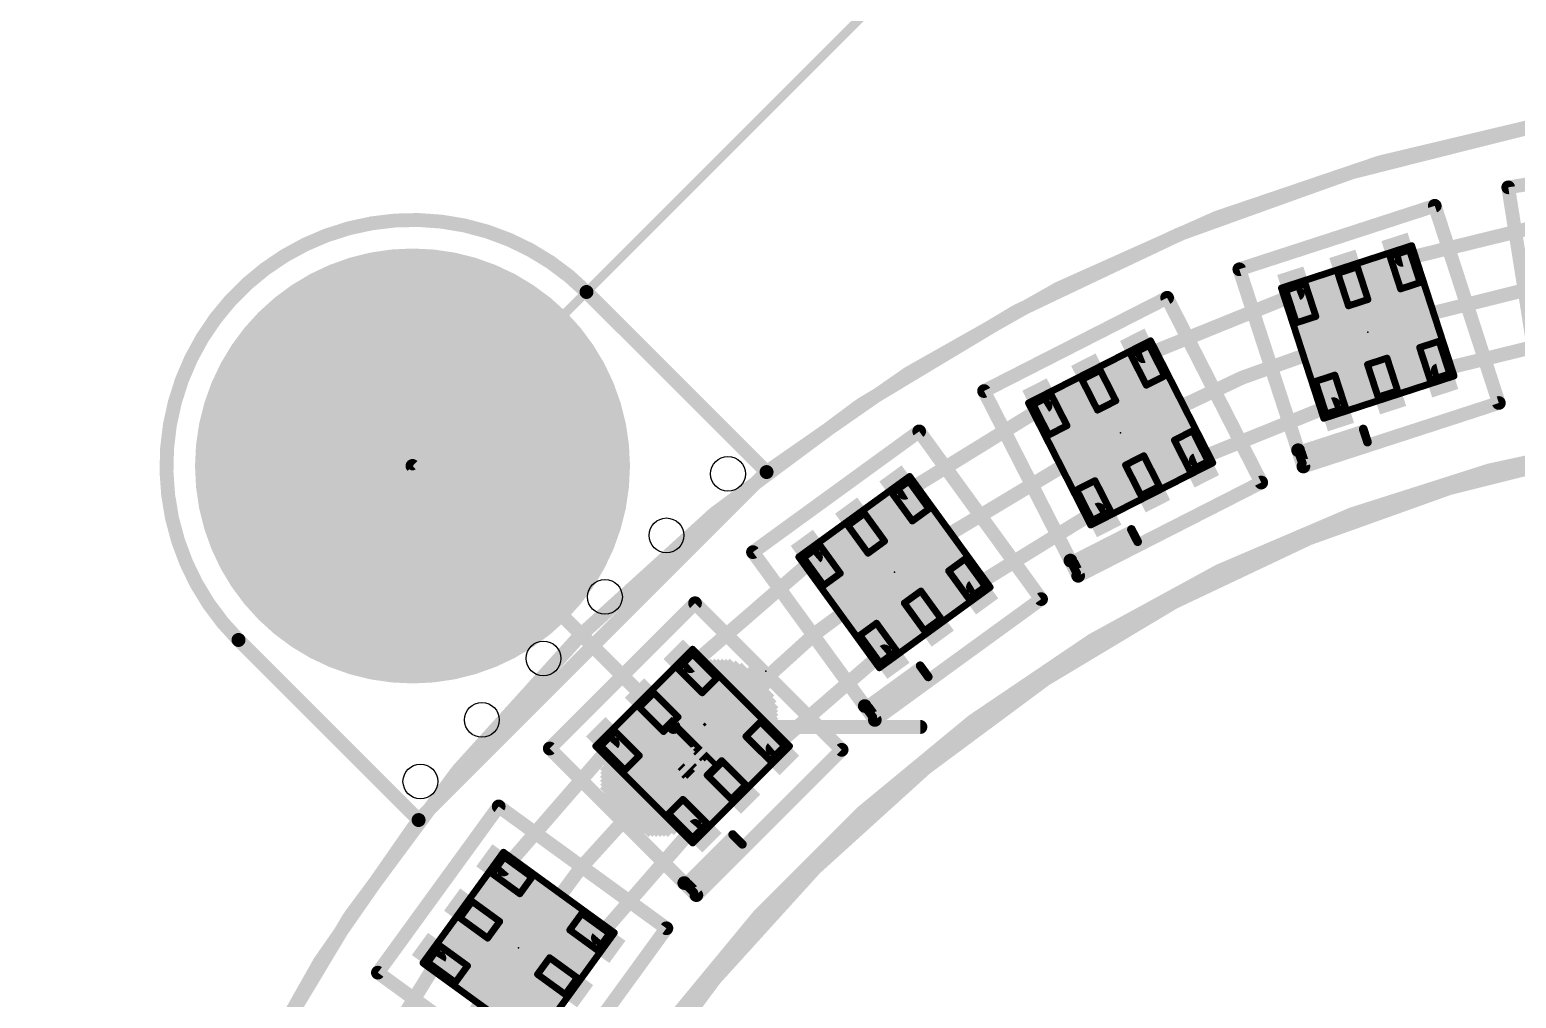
# Model space of a CAD drawing. Extents: x -17 to 92, y -61 to 85.
# Drawn here: x 0.76 to 22.46, y 41.76 to 55.9 of the extents above; entities that cross this region are included whole.
import ezdxf

# ---------------------------------------------------------------- set-up
doc = ezdxf.new("R2010")
doc.units = 0
for name, color, linetype in [('1', 12, 'CONTINUOUS'), ('16', 132, 'CONTINUOUS'), ('17', 110, 'CONTINUOUS'), ('20', 31, 'CONTINUOUS'), ('21', 41, 'CONTINUOUS'), ('22', 253, 'CONTINUOUS'), ('23', 53, 'CONTINUOUS'), ('24', 53, 'CONTINUOUS'), ('39', 12, 'CONTINUOUS'), ('47', 253, 'CONTINUOUS'), ('51', 253, 'CONTINUOUS')]:
    doc.layers.add(name, color=color, linetype=linetype)

# ---------------------------------------------------------------- blocks, each defined once
blk = doc.blocks.new('RECT')
blk.add_solid([(-0.5, -0.5), (0.5, -0.5), (-0.5, 0.5), (0.5, 0.5)])
blk = doc.blocks.new('ROUNDP')
at = {"const_width": 0.5}
blk.add_lwpolyline([(0, -0.25, 1), (0, 0.25, 1), (0, -0.25)], format="xyb", dxfattribs=at)

msp = doc.modelspace()

# ---------------------------------------------------------------- linework, layer by layer
at = {"layer": '1'}
for points, const_width in [([(27.94, 54.991, 0.4142), (0.889, 27.94)], 0.2032), ([(0.889, 27.94, 2.4102), (28.0035, 54.991)], 0.2032), ([(27.94, 52.705, 2.4142), (52.705, 27.94)], 0.2032), ([(20.7807, 52.5907, 1), (20.8049, 52.4921)], 0.1016), ([(19.2902, 51.9999, 1), (19.252, 52.0941)], 0.1016), ([(16.9956, 51.1802, 1), (17.0338, 51.0861)], 0.1016), ([(21.306, 50.9739, 1), (21.3302, 50.8753)], 0.1016), ([(15.6158, 50.3635, 1), (15.5624, 50.45)], 0.1016), ([(19.8154, 50.3831, 1), (19.7774, 50.4773)], 0.1016), ([(17.7675, 49.6655, 1), (17.8055, 49.5713)], 0.1016), ([(13.5067, 49.1817, 1), (13.5601, 49.0953)], 0.1016), ([(16.3876, 48.8488, 1), (16.3342, 48.9353)], 0.1016), ([(12.2722, 48.1596, 1), (12.2057, 48.2364)], 0.1016), ([(14.5059, 47.8064, 1), (14.5593, 47.7199)], 0.1016), ([(13.2715, 46.7844, 1), (13.2049, 46.8611)], 0.1016), ([(10.3708, 46.6457, 1), (10.4373, 46.5689)], 0.1016), ([(9.3111, 45.4427, 1), (9.2343, 45.5092)], 0.1016), ([(11.5728, 45.4436, 1), (11.6394, 45.3669)], 0.1016), ([(10.5131, 44.2406, 1), (10.4364, 44.3072)], 0.1016), ([(7.6436, 43.6743, 1), (7.7203, 43.6078)], 0.1016), ([(9.0189, 42.6751, 1), (9.0956, 42.6085)], 0.1016), ([(6.7847, 42.3199, 1), (6.6983, 42.3733)], 0.1016)]:
    msp.add_lwpolyline(points, format="xyb", dxfattribs=dict(at, const_width=const_width))
at = {"layer": '1', "const_width": 0.2032}
for points in [[(20.7928, 52.5414), (23.1307, 53.1146)], [(17.0147, 51.1331), (19.2711, 52.047)], [(23.3966, 51.4355), (21.3181, 50.9246)], [(13.5334, 49.1385), (15.5891, 50.4068)], [(19.7964, 50.4302), (17.7865, 49.6184)], [(16.3609, 48.8921), (14.5326, 47.7632)], [(10.404, 46.6073), (12.239, 48.198)], [(13.2382, 46.8227), (11.6061, 45.4052)], [(7.682, 43.641), (9.2727, 45.476)], [(10.4748, 44.2739), (9.0573, 42.6418)], [(5.4732, 40.2909), (6.7415, 42.3466)]]:
    msp.add_lwpolyline(points, dxfattribs=at)
at = {"layer": '16'}
for points, const_width in [([(27.8765, 54.991, 2.4102), (54.991, 27.94)], 0.2032), ([(8.89, 52.07, 1), (3.81, 46.99)], 0.2032), ([(8.9259, 52.1059, 1), (8.8541, 52.0341)], 0.1016), ([(8.8541, 52.0341, 1), (8.9259, 52.1059)], 0.1016), ([(6.3859, 49.5659, 1), (6.3141, 49.4941)], 0.1016), ([(11.5548, 49.4052, 1), (11.483, 49.477)], 0.1016), ([(11.483, 49.4052, 1), (11.5548, 49.477)], 0.1016), ([(3.8459, 47.0259, 1), (3.7741, 46.9541)], 0.1016), ([(3.7741, 46.9541, 1), (3.8459, 47.0259)], 0.1016), ([(10.16, 45.7708, 1), (10.16, 45.6692)], 0.1016), ([(10.1241, 45.6841, 1), (10.1959, 45.7559)], 0.1016), ([(13.7641, 45.6692, 1), (13.7641, 45.7708)], 0.1016), ([(6.403, 44.397, 1), (6.4748, 44.3252)], 0.1016), ([(6.403, 44.3252, 1), (6.4748, 44.397)], 0.1016)]:
    msp.add_lwpolyline(points, format="xyb", dxfattribs=dict(at, const_width=const_width))
at = {"layer": '16', "const_width": 0.2032}
for points in [[(8.89, 52.07), (11.5189, 49.4411)], [(6.35, 49.53), (10.16, 45.72)], [(11.5189, 49.4411), (6.4389, 44.3611)], [(6.4389, 44.3611), (3.81, 46.99)], [(10.16, 45.72), (13.7641, 45.72)]]:
    msp.add_lwpolyline(points, dxfattribs=at)
at = {"layer": '20'}
for points, const_width in [([(44.3611, 49.4411, 0.3395), (11.5189, 49.4411)], 0.2032), ([(8.89, 52.07, 1), (3.81, 46.99)], 0.2032), ([(8.9259, 52.1059, 1), (8.8541, 52.0341)], 0.1016), ([(8.8541, 52.0341, 1), (8.9259, 52.1059)], 0.1016), ([(24.13, 49.911, 0.3201), (5.969, 31.75)], 0.2032), ([(11.488, 49.4814, 1), (11.5498, 49.4008)], 0.1016), ([(11.483, 49.4052, 1), (11.5548, 49.477)], 0.1016), ([(3.8459, 47.0259, 1), (3.7741, 46.9541)], 0.1016), ([(3.7741, 46.9541, 1), (3.8459, 47.0259)], 0.1016), ([(6.4389, 44.3611, 0.3395), (6.4389, 11.5189)], 0.2032), ([(6.4792, 44.3302, 1), (6.3986, 44.392)], 0.1016), ([(6.403, 44.3252, 1), (6.4748, 44.397)], 0.1016)]:
    msp.add_lwpolyline(points, format="xyb", dxfattribs=dict(at, const_width=const_width))
at = {"layer": '20', "const_width": 0.2032}
for points in [[(11.5189, 49.4411), (8.89, 52.07)], [(3.81, 46.99), (6.4389, 44.3611)]]:
    msp.add_lwpolyline(points, dxfattribs=at)
at = {"layer": '20'}
for centre in [(10.9555, 49.4147), (10.0574, 48.5166), (9.1594, 47.6186), (8.2614, 46.7206), (7.3634, 45.8226), (6.4653, 44.9245)]:
    msp.add_circle(centre, 0.254, dxfattribs=at)
at = {"layer": '21'}
for points, const_width in [([(27.94, 0.889, 1), (27.94, 54.991, 1), (27.94, 0.889)], 0.2032), ([(22.3376, 53.6471, 1), (22.3533, 53.5483)], 0.1), ([(22.3948, 53.6055, 1), (22.2961, 53.5899)], 0.1), ([(21.3207, 53.3438, 1), (21.2256, 53.3129)], 0.1), ([(21.2886, 53.2808, 1), (21.2577, 53.3759)], 0.1), ([(18.4675, 52.4168, 1), (18.3724, 52.3859)], 0.1), ([(18.4045, 52.4489, 1), (18.4354, 52.3538)], 0.1), ([(17.4106, 52.0082, 1), (17.3215, 51.9628)], 0.1), ([(17.3887, 51.941, 1), (17.3433, 52.0301)], 0.1), ([(14.6703, 50.6681, 1), (14.7157, 50.579)], 0.1), ([(14.7376, 50.6463, 1), (14.6485, 50.6009)], 0.1), ([(22.161, 50.4341, 1), (22.2561, 50.465)], 0.1), ([(22.224, 50.402, 1), (22.1931, 50.4971)], 0.1), ([(27.94, 5.715, 1), (27.94, 50.165, 1), (27.94, 5.715)], 0.2032), ([(13.7875, 50.0647, 1), (13.7066, 50.006)], 0.1), ([(13.7764, 49.9949, 1), (13.7176, 50.0758)], 0.1), ([(20.2593, 50.079, 1), (20.1989, 50.0594)], 0.0635), ([(20.2389, 50.039, 1), (20.2193, 50.0994)], 0.0635), ([(20.2902, 49.9839, 1), (20.2298, 49.9643)], 0.0635), ([(20.2298, 49.9643, 1), (20.2902, 49.9839)], 0.0635), ([(20.2698, 49.9439, 1), (20.2502, 50.0043)], 0.0635), ([(20.2607, 49.8692, 1), (20.3211, 49.8888)], 0.0635), ([(20.3008, 49.8488, 1), (20.2811, 49.9092)], 0.0635), ([(19.3256, 49.7757, 1), (19.2305, 49.7448)], 0.1), ([(19.2305, 49.7448, 1), (19.3256, 49.7757)], 0.1), ([(19.3083, 49.77, 1), (19.2479, 49.7504)], 0.0635), ([(19.2683, 49.7904, 1), (19.2879, 49.73)], 0.0635), ([(19.3943, 49.7262, 1), (19.4139, 49.6658)], 0.0635), ([(19.3399, 49.57, 1), (19.3708, 49.4749)], 0.1), ([(19.3078, 49.507, 1), (19.4029, 49.5379)], 0.1), ([(19.3301, 49.6002, 1), (19.3497, 49.5398)], 0.0635), ([(19.3097, 49.5602, 1), (19.3701, 49.5798)], 0.0635), ([(18.6957, 49.2658, 1), (18.7848, 49.3112)], 0.1), ([(18.7629, 49.2439, 1), (18.7176, 49.333)], 0.1), ([(16.873, 48.6177, 1), (16.8165, 48.5888)], 0.0635), ([(16.8592, 48.5749, 1), (16.8303, 48.6315)], 0.0635), ([(16.9184, 48.5286, 1), (16.8619, 48.4997)], 0.0635), ([(16.8619, 48.4997, 1), (16.9184, 48.5286)], 0.0635), ([(16.9046, 48.4858, 1), (16.8757, 48.5424)], 0.0635), ([(16.9072, 48.4106, 1), (16.9638, 48.4395)], 0.0635), ([(16.95, 48.3967, 1), (16.9211, 48.4533)], 0.0635), ([(11.3604, 48.3014, 1), (11.2795, 48.2426)], 0.1), ([(11.2906, 48.3124, 1), (11.3494, 48.2315)], 0.1), ([(15.9983, 48.1719, 1), (15.9092, 48.1265)], 0.1), ([(15.9092, 48.1265, 1), (15.9983, 48.1719)], 0.1), ([(15.982, 48.1637, 1), (15.9254, 48.1348)], 0.0635), ([(15.9393, 48.1775, 1), (15.9681, 48.121)], 0.0635), ([(16.0445, 47.971, 1), (16.0899, 47.8819)], 0.1), ([(16.0227, 47.9038, 1), (16.1118, 47.9492)], 0.1), ([(16.0301, 47.9993, 1), (16.0589, 47.9428)], 0.0635), ([(16.0162, 47.9566, 1), (16.0728, 47.9855)], 0.0635), ([(16.0738, 48.1338, 1), (16.1026, 48.0773)], 0.0635), ([(10.5101, 47.5619, 1), (10.4394, 47.4912)], 0.1), ([(10.5101, 47.4912, 1), (10.4394, 47.5619)], 0.1), ([(15.4858, 47.5571, 1), (15.5667, 47.6158)], 0.1), ([(15.5557, 47.546, 1), (15.4969, 47.6269)], 0.1), ([(13.787, 46.6318, 1), (13.7356, 46.5945)], 0.0635), ([(13.7799, 46.5875, 1), (13.7426, 46.6388)], 0.0635), ([(13.8457, 46.5509, 1), (13.7944, 46.5136)], 0.0635), ([(13.7944, 46.5136, 1), (13.8457, 46.5509)], 0.0635), ([(13.8387, 46.5066, 1), (13.8014, 46.5579)], 0.0635), ([(13.8532, 46.4327, 1), (13.9045, 46.47)], 0.0635), ([(13.8975, 46.4257, 1), (13.8602, 46.477)], 0.0635), ([(12.9927, 46.0547, 1), (12.9118, 45.996)], 0.1), ([(12.9118, 45.996, 1), (12.9927, 46.0547)], 0.1), ([(12.9779, 46.044, 1), (12.9266, 46.0067)], 0.0635), ([(12.9336, 46.051, 1), (12.9709, 45.9997)], 0.0635), ([(13.0733, 46.0289, 1), (13.1106, 45.9775)], 0.0635), ([(13.0698, 45.8636, 1), (13.1286, 45.7826)], 0.1), ([(13.0512, 45.8892, 1), (13.0885, 45.8379)], 0.0635), ([(13.0588, 45.7937, 1), (13.1397, 45.8525)], 0.1), ([(13.0441, 45.8449, 1), (13.0955, 45.8822)], 0.0635), ([(8.3888, 45.4406, 1), (8.3181, 45.3699)], 0.1), ([(8.3181, 45.4406, 1), (8.3888, 45.3699)], 0.1), ([(12.6505, 45.3508, 1), (12.5798, 45.4215)], 0.1), ([(12.5798, 45.3508, 1), (12.6505, 45.4215)], 0.1), ([(7.6374, 44.6005, 1), (7.5786, 44.5196)], 0.1), ([(7.6485, 44.5306, 1), (7.5676, 44.5894)], 0.1), ([(11.0466, 44.1712, 1), (11.0017, 44.1263)], 0.0635), ([(11.0466, 44.1263, 1), (11.0017, 44.1712)], 0.0635), ([(11.1173, 44.1005, 1), (11.0724, 44.0556)], 0.0635), ([(11.1173, 44.0556, 1), (11.0724, 44.1005)], 0.0635), ([(11.0724, 44.0556, 1), (11.1173, 44.1005)], 0.0635), ([(11.188, 43.9848, 1), (11.1431, 44.0297)], 0.0635), ([(11.1431, 43.9848, 1), (11.188, 44.0297)], 0.0635), ([(10.3524, 43.477, 1), (10.2817, 43.4063)], 0.1), ([(10.2817, 43.4063, 1), (10.3524, 43.477)], 0.1), ([(10.3395, 43.4641, 1), (10.2946, 43.4192)], 0.0635), ([(10.2946, 43.4641, 1), (10.3395, 43.4192)], 0.0635), ([(10.436, 43.4641, 1), (10.4809, 43.4192)], 0.0635), ([(10.4585, 43.3002, 1), (10.5292, 43.2295)], 0.1), ([(10.436, 43.3226, 1), (10.4809, 43.2777)], 0.0635), ([(10.436, 43.2777, 1), (10.4809, 43.3226)], 0.0635), ([(10.4585, 43.2295, 1), (10.5292, 43.3002)], 0.1), ([(10.0973, 42.7514, 1), (10.0164, 42.8102)], 0.1), ([(10.0275, 42.7403, 1), (10.0863, 42.8212)], 0.1), ([(5.8042, 42.1624, 1), (5.8851, 42.1036)], 0.1), ([(5.874, 42.1734, 1), (5.8153, 42.0925)], 0.1)]:
    msp.add_lwpolyline(points, format="xyb", dxfattribs=dict(at, const_width=const_width))
for points, const_width in [([(25.3085, 54.067), (22.3454, 53.5977)], 0.2), ([(22.3454, 53.5977), (22.7799, 50.8549)], 0.2), ([(21.2731, 53.3284), (18.4199, 52.4013)], 0.2), ([(22.2085, 50.4495), (21.2731, 53.3284)], 0.2), ([(18.4199, 52.4013), (19.2781, 49.7602)], 0.2), ([(17.366, 51.9855), (14.693, 50.6236)], 0.2), ([(18.7402, 49.2885), (17.366, 51.9855)], 0.2), ([(14.693, 50.6236), (15.9537, 48.1492)], 0.2), ([(19.3553, 49.5225), (22.2085, 50.4495)], 0.2), ([(13.747, 50.0354), (11.32, 48.272)], 0.2), ([(15.5263, 47.5865), (13.747, 50.0354)], 0.2), ([(19.2781, 49.7602), (20.2291, 50.0692)], 0.127), ([(20.2291, 50.0692), (20.26, 49.9741)], 0.127), ([(20.2909, 49.879), (19.3399, 49.57)], 0.127), ([(19.4041, 49.696), (20.26, 49.9741)], 0.127), ([(20.26, 49.9741), (20.2909, 49.879)], 0.127), ([(19.2781, 49.7602), (19.3553, 49.5225)], 0.2), ([(19.3399, 49.57), (19.2781, 49.7602)], 0.127), ([(16.0672, 47.9265), (18.7402, 49.2885)], 0.2), ([(15.9537, 48.1492), (16.8447, 48.6032)], 0.127), ([(16.8447, 48.6032), (16.8901, 48.5141)], 0.127), ([(16.9355, 48.425), (16.0445, 47.971)], 0.127), ([(16.0882, 48.1055), (16.8901, 48.5141)], 0.127), ([(16.8901, 48.5141), (16.9355, 48.425)], 0.127), ([(11.32, 48.272), (12.9523, 46.0254)], 0.2), ([(15.9537, 48.1492), (16.0672, 47.9265)], 0.2), ([(16.0445, 47.971), (15.9537, 48.1492)], 0.127), ([(10.4748, 47.5266), (8.3534, 45.4052)], 0.2), ([(12.6152, 45.3862), (10.4748, 47.5266)], 0.2), ([(13.0992, 45.8231), (15.5263, 47.5865)], 0.2), ([(12.9523, 46.0254), (13.7613, 46.6131)], 0.127), ([(13.7613, 46.6131), (13.8201, 46.5322)], 0.127), ([(13.8788, 46.4513), (13.0698, 45.8636)], 0.127), ([(13.0919, 46.0032), (13.8201, 46.5322)], 0.127), ([(13.8201, 46.5322), (13.8788, 46.4513)], 0.127), ([(12.9523, 46.0254), (13.0992, 45.8231)], 0.2), ([(13.0698, 45.8636), (12.9523, 46.0254)], 0.127), ([(8.3534, 45.4052), (10.3171, 43.4416)], 0.2), ([(10.4938, 43.2648), (12.6152, 45.3862)], 0.2), ([(7.608, 44.56), (5.8446, 42.133)], 0.2), ([(10.0569, 42.7808), (7.608, 44.56)], 0.2), ([(10.3171, 43.4416), (11.0242, 44.1487)], 0.127), ([(10.4585, 43.4416), (11.0949, 44.078)], 0.127), ([(11.1656, 44.0073), (10.4585, 43.3002)], 0.127), ([(11.0242, 44.1487), (11.0949, 44.078)], 0.127), ([(11.0949, 44.078), (11.1656, 44.0073)], 0.127), ([(10.3171, 43.4416), (10.4938, 43.2648)], 0.2), ([(10.4585, 43.3002), (10.3171, 43.4416)], 0.127), ([(8.2935, 40.3537), (10.0569, 42.7808)], 0.2), ([(5.8446, 42.133), (8.0913, 40.5007)], 0.2)]:
    msp.add_lwpolyline(points, dxfattribs=dict(at, const_width=const_width))
at = {"layer": '23'}
for p in [(20.2946, 51.4858), (16.6878, 50.0126), (6.35, 49.53), (13.3858, 47.9806), (10.4394, 45.4406), (7.8994, 42.4942)]:
    msp.add_point(p, dxfattribs=at)
at = {"layer": '24'}
msp.add_point((11.5062, 46.5328), dxfattribs=at)
at = {"layer": '47', "const_width": 0.13}
msp.add_lwpolyline([(6.35, 49.53), (41.3839, 84.5639)], dxfattribs=at)
at = {"layer": '47', "const_width": 0.065}
msp.add_lwpolyline([(6.327, 49.553, 1), (6.373, 49.507)], format="xyb", dxfattribs=at)
at = {"layer": '51', "const_width": 0.1}
for points in [[(19.0345, 52.1278), (20.9366, 52.7459)], [(20.6192, 52.5902), (20.9045, 52.6829)], [(20.9045, 52.6829), (21.059, 52.2073)], [(20.9366, 52.7459), (21.5547, 50.8438)], [(20.7737, 52.1146), (20.6192, 52.5902)], [(19.8584, 52.343), (20.1437, 52.4357)], [(20.0129, 51.8674), (19.8584, 52.343)], [(20.1437, 52.4357), (20.2982, 51.9601)], [(19.6526, 50.2257), (19.0345, 52.1278)], [(19.3828, 52.1884), (19.0975, 52.0957)], [(19.0975, 52.0957), (19.252, 51.6202)], [(19.5374, 51.7129), (19.3828, 52.1884)], [(21.059, 52.2073), (20.7737, 52.1146)], [(20.2982, 51.9601), (20.0129, 51.8674)], [(19.252, 51.6202), (19.5374, 51.7129)], [(15.3428, 50.4496), (17.1248, 51.3576)], [(16.8357, 51.1542), (17.103, 51.2903)], [(17.103, 51.2903), (17.33, 50.8448)], [(17.1248, 51.3576), (18.0328, 49.5756)], [(21.3372, 51.3514), (21.0518, 51.2587)], [(21.0518, 51.2587), (21.2064, 50.7832)], [(21.4917, 50.8759), (21.3372, 51.3514)], [(17.0627, 50.7086), (16.8357, 51.1542)], [(20.5763, 51.1042), (20.291, 51.0115)], [(20.291, 51.0115), (20.4455, 50.5359)], [(20.7308, 50.6286), (20.5763, 51.1042)], [(16.1229, 50.791), (16.3902, 50.9272)], [(16.3499, 50.3455), (16.1229, 50.791)], [(16.3902, 50.9272), (16.6172, 50.4817)], [(17.33, 50.8448), (17.0627, 50.7086)], [(19.8155, 50.857), (19.5302, 50.7643)], [(19.5302, 50.7643), (19.6847, 50.2887)], [(21.5547, 50.8438), (19.6526, 50.2257)], [(19.97, 50.3814), (19.8155, 50.857)], [(21.2064, 50.7832), (21.4917, 50.8759)], [(15.6774, 50.564), (15.4101, 50.4278)], [(15.9044, 50.1185), (15.6774, 50.564)], [(20.4455, 50.5359), (20.7308, 50.6286)], [(16.2508, 48.6676), (15.3428, 50.4496)], [(15.4101, 50.4278), (15.637, 49.9823)], [(16.6172, 50.4817), (16.3499, 50.3455)], [(19.6847, 50.2887), (19.97, 50.3814)], [(15.637, 49.9823), (15.9044, 50.1185)], [(17.7386, 50.0429), (17.4712, 49.9067)], [(17.4712, 49.9067), (17.6982, 49.4612)], [(17.9655, 49.5974), (17.7386, 50.0429)], [(17.0257, 49.6797), (16.7584, 49.5435)], [(17.2527, 49.2342), (17.0257, 49.6797)], [(18.0328, 49.5756), (16.2508, 48.6676)], [(16.7584, 49.5435), (16.9854, 49.098)], [(17.6982, 49.4612), (17.9655, 49.5974)], [(11.989, 48.2018), (13.607, 49.3774)], [(13.3533, 49.1312), (13.596, 49.3076)], [(13.596, 49.3076), (13.8899, 48.9031)], [(13.607, 49.3774), (14.7826, 47.7594)], [(16.3129, 49.3166), (16.0456, 49.1804)], [(16.5399, 48.871), (16.3129, 49.3166)], [(16.9854, 49.098), (17.2527, 49.2342)], [(13.6472, 48.7267), (13.3533, 49.1312)], [(16.0456, 49.1804), (16.2726, 48.7349)], [(12.7061, 48.661), (12.9488, 48.8373)], [(12.9488, 48.8373), (13.2426, 48.4328)], [(13.8899, 48.9031), (13.6472, 48.7267)], [(16.2726, 48.7349), (16.5399, 48.871)], [(12.9999, 48.2565), (12.7061, 48.661)], [(12.3015, 48.3671), (12.0588, 48.1908)], [(12.5954, 47.9626), (12.3015, 48.3671)], [(13.2426, 48.4328), (12.9999, 48.2565)], [(13.1646, 46.5838), (11.989, 48.2018)], [(12.0588, 48.1908), (12.3527, 47.7863)], [(14.4189, 48.1749), (14.1762, 47.9986)], [(14.7128, 47.7704), (14.4189, 48.1749)], [(12.3527, 47.7863), (12.5954, 47.9626)], [(14.1762, 47.9986), (14.4701, 47.5941)], [(14.7826, 47.7594), (13.1646, 46.5838)], [(13.7717, 47.7047), (13.529, 47.5284)], [(14.0655, 47.3002), (13.7717, 47.7047)], [(14.4701, 47.5941), (14.7128, 47.7704)], [(13.529, 47.5284), (13.8228, 47.1239)], [(13.8228, 47.1239), (14.0655, 47.3002)], [(13.1244, 47.2345), (12.8817, 47.0581)], [(12.8817, 47.0581), (13.1756, 46.6536)], [(13.4183, 46.83), (13.1244, 47.2345)], [(9.0252, 45.4406), (10.4394, 46.8548)], [(10.4394, 46.8548), (11.8536, 45.4406)], [(13.1756, 46.6536), (13.4183, 46.83)], [(10.2273, 46.572), (10.4394, 46.7841)], [(10.4394, 46.7841), (10.793, 46.4305)], [(10.5808, 46.2184), (10.2273, 46.572)], [(10.793, 46.4305), (10.5808, 46.2184)], [(9.6616, 46.0063), (9.8737, 46.2184)], [(9.8737, 46.2184), (10.2273, 45.8649)], [(10.0151, 45.6527), (9.6616, 46.0063)], [(10.2273, 45.8649), (10.0151, 45.6527)], [(11.4293, 45.7942), (11.2172, 45.582)], [(11.7829, 45.4406), (11.4293, 45.7942)], [(9.308, 45.6527), (9.0959, 45.4406)], [(9.6616, 45.2992), (9.308, 45.6527)], [(11.2172, 45.582), (11.5708, 45.2285)], [(10.4394, 44.0264), (9.0252, 45.4406)], [(9.0959, 45.4406), (9.4495, 45.087)], [(11.8536, 45.4406), (10.4394, 44.0264)], [(11.5708, 45.2285), (11.7829, 45.4406)], [(9.4495, 45.087), (9.6616, 45.2992)], [(10.8637, 45.2285), (10.6515, 45.0163)], [(11.2172, 44.8749), (10.8637, 45.2285)], [(10.6515, 45.0163), (11.0051, 44.6628)], [(11.0051, 44.6628), (11.2172, 44.8749)], [(10.298, 44.6628), (10.0858, 44.4507)], [(10.6515, 44.3092), (10.298, 44.6628)], [(10.0858, 44.4507), (10.4394, 44.0971)], [(10.4394, 44.0971), (10.6515, 44.3092)], [(6.5026, 42.273), (7.6782, 43.891)], [(7.5129, 43.5785), (7.6892, 43.8212)], [(7.6782, 43.891), (9.2962, 42.7154)], [(7.6892, 43.8212), (8.0937, 43.5273)], [(7.9174, 43.2846), (7.5129, 43.5785)], [(8.0937, 43.5273), (7.9174, 43.2846)], [(7.0427, 42.9312), (7.219, 43.1739)], [(7.219, 43.1739), (7.6235, 42.8801)], [(7.4472, 42.6374), (7.0427, 42.9312)], [(8.8219, 42.9983), (8.6455, 42.7556)], [(9.2264, 42.7044), (8.8219, 42.9983)], [(7.6235, 42.8801), (7.4472, 42.6374)], [(9.2962, 42.7154), (8.1206, 41.0974)], [(8.6455, 42.7556), (9.05, 42.4617)], [(9.05, 42.4617), (9.2264, 42.7044)], [(6.7488, 42.5267), (6.5724, 42.284)], [(7.1533, 42.2328), (6.7488, 42.5267)], [(8.1206, 41.0974), (6.5026, 42.273)], [(6.5724, 42.284), (6.9769, 41.9901)], [(8.3516, 42.351), (8.1753, 42.1083)], [(8.7561, 42.0572), (8.3516, 42.351)], [(6.9769, 41.9901), (7.1533, 42.2328)], [(8.1753, 42.1083), (8.5798, 41.8145)], [(8.5798, 41.8145), (8.7561, 42.0572)]]:
    msp.add_lwpolyline(points, dxfattribs=at)
at = {"layer": '51', "const_width": 0.05}
for points in [[(20.9283, 52.6906, 1), (20.8808, 52.6751)], [(20.9123, 52.6591, 1), (20.8968, 52.7066)], [(20.9604, 52.7536, 1), (20.9129, 52.7381)], [(20.9444, 52.7221, 1), (20.9289, 52.7696)], [(20.643, 52.5979, 1), (20.5954, 52.5824)], [(20.6115, 52.6139, 1), (20.6269, 52.5664)], [(19.8822, 52.3507, 1), (19.8346, 52.3352)], [(19.8506, 52.3667, 1), (19.8661, 52.3192)], [(20.1675, 52.4434, 1), (20.1199, 52.4279)], [(20.1514, 52.4119, 1), (20.136, 52.4594)], [(19.0583, 52.1356, 1), (19.0107, 52.1201)], [(19.0268, 52.1516, 1), (19.0423, 52.1041)], [(19.1213, 52.1035, 1), (19.0738, 52.088)], [(19.0898, 52.1195, 1), (19.1053, 52.072)], [(19.4066, 52.1962, 1), (19.3591, 52.1807)], [(19.3906, 52.1647, 1), (19.3751, 52.2122)], [(20.766, 52.1384, 1), (20.7815, 52.0909)], [(20.75, 52.1069, 1), (20.7975, 52.1224)], [(21.0353, 52.1996, 1), (21.0828, 52.2151)], [(21.0668, 52.1836, 1), (21.0513, 52.2311)], [(20.0052, 51.8912, 1), (20.0206, 51.8436)], [(19.9891, 51.8597, 1), (20.0367, 51.8751)], [(20.2744, 51.9524, 1), (20.322, 51.9679)], [(20.3059, 51.9363, 1), (20.2905, 51.9839)], [(19.2443, 51.644, 1), (19.2598, 51.5964)], [(19.2283, 51.6125, 1), (19.2758, 51.6279)], [(19.5136, 51.7052, 1), (19.5611, 51.7206)], [(19.5451, 51.6891, 1), (19.5296, 51.7367)], [(17.1252, 51.3017, 1), (17.0807, 51.279)], [(17.1143, 51.2681, 1), (17.0916, 51.3126)], [(17.1471, 51.3689, 1), (17.1025, 51.3462)], [(17.1362, 51.3353, 1), (17.1135, 51.3799)], [(21.0441, 51.2825, 1), (21.0596, 51.2349)], [(21.0756, 51.2664, 1), (21.0281, 51.251)], [(21.3609, 51.3591, 1), (21.3134, 51.3437)], [(21.3449, 51.3276, 1), (21.3294, 51.3752)], [(16.8579, 51.1655, 1), (16.8134, 51.1428)], [(16.8243, 51.1764, 1), (16.847, 51.1319)], [(20.3148, 51.0192, 1), (20.2672, 51.0037)], [(20.2833, 51.0352, 1), (20.2987, 50.9877)], [(20.6001, 51.1119, 1), (20.5525, 51.0964)], [(20.584, 51.0804, 1), (20.5686, 51.128)], [(16.1451, 50.8023, 1), (16.1006, 50.7796)], [(16.1115, 50.8132, 1), (16.1342, 50.7687)], [(16.4124, 50.9385, 1), (16.3679, 50.9158)], [(16.4015, 50.9049, 1), (16.3788, 50.9494)], [(17.3077, 50.8335, 1), (17.3522, 50.8562)], [(17.3413, 50.8226, 1), (17.3186, 50.8671)], [(19.5539, 50.772, 1), (19.5064, 50.7565)], [(19.5224, 50.788, 1), (19.5379, 50.7405)], [(19.8392, 50.8647, 1), (19.7917, 50.8492)], [(19.8232, 50.8332, 1), (19.8077, 50.8807)], [(21.1986, 50.8069, 1), (21.2141, 50.7594)], [(21.1826, 50.7754, 1), (21.2301, 50.7909)], [(21.4679, 50.8681, 1), (21.5154, 50.8836)], [(21.4994, 50.8521, 1), (21.4839, 50.8996)], [(21.5309, 50.836, 1), (21.5784, 50.8515)], [(21.5624, 50.82, 1), (21.5469, 50.8675)], [(15.6996, 50.5753, 1), (15.6551, 50.5526)], [(15.6887, 50.5417, 1), (15.666, 50.5862)], [(17.0513, 50.7309, 1), (17.074, 50.6864)], [(17.0404, 50.6973, 1), (17.0849, 50.72)], [(20.4378, 50.5597, 1), (20.4532, 50.5122)], [(20.4217, 50.5282, 1), (20.4693, 50.5437)], [(20.707, 50.6209, 1), (20.7546, 50.6364)], [(20.7385, 50.6049, 1), (20.7231, 50.6524)], [(15.3651, 50.461, 1), (15.3205, 50.4383)], [(15.3315, 50.4719, 1), (15.3541, 50.4273)], [(15.4323, 50.4391, 1), (15.3878, 50.4164)], [(15.3987, 50.45, 1), (15.4214, 50.4055)], [(16.3385, 50.3677, 1), (16.3612, 50.3232)], [(16.3276, 50.3341, 1), (16.3721, 50.3568)], [(16.5949, 50.4703, 1), (16.6394, 50.493)], [(16.6285, 50.4594, 1), (16.6058, 50.5039)], [(19.9462, 50.3737, 1), (19.9938, 50.3892)], [(19.9777, 50.3577, 1), (19.9623, 50.4052)], [(15.8821, 50.1071, 1), (15.9266, 50.1298)], [(15.9157, 50.0962, 1), (15.893, 50.1407)], [(19.6448, 50.2495, 1), (19.6603, 50.2019)], [(19.6288, 50.218, 1), (19.6763, 50.2335)], [(19.6769, 50.3125, 1), (19.6924, 50.265)], [(19.6609, 50.281, 1), (19.7084, 50.2965)], [(15.6257, 50.0045, 1), (15.6484, 49.96)], [(15.6148, 49.9709, 1), (15.6593, 49.9936)], [(17.4935, 49.9181, 1), (17.449, 49.8954)], [(17.4599, 49.929, 1), (17.4826, 49.8845)], [(17.7608, 50.0543, 1), (17.7163, 50.0316)], [(17.7499, 50.0207, 1), (17.7272, 50.0652)], [(17.048, 49.6911, 1), (17.0035, 49.6684)], [(17.0371, 49.6575, 1), (17.0144, 49.702)], [(16.7807, 49.5549, 1), (16.7362, 49.5322)], [(16.7471, 49.5658, 1), (16.7698, 49.5213)], [(17.6869, 49.4835, 1), (17.7096, 49.439)], [(17.676, 49.4499, 1), (17.7205, 49.4726)], [(17.9433, 49.5861, 1), (17.9878, 49.6088)], [(17.9769, 49.5752, 1), (17.9542, 49.6197)], [(18.0105, 49.5642, 1), (18.0551, 49.5869)], [(18.0441, 49.5533, 1), (18.0214, 49.5979)], [(13.6162, 49.3223, 1), (13.5757, 49.2929)], [(13.6107, 49.2873, 1), (13.5813, 49.3278)], [(13.6273, 49.3921, 1), (13.5868, 49.3627)], [(13.6217, 49.3572, 1), (13.5923, 49.3976)], [(16.3352, 49.3279, 1), (16.2907, 49.3052)], [(16.3243, 49.2943, 1), (16.3016, 49.3388)], [(17.2305, 49.2229, 1), (17.275, 49.2456)], [(17.2641, 49.212, 1), (17.2414, 49.2565)], [(13.3735, 49.1459, 1), (13.333, 49.1165)], [(13.3386, 49.1515, 1), (13.368, 49.111)], [(16.0679, 49.1917, 1), (16.0234, 49.169)], [(16.0343, 49.2026, 1), (16.057, 49.1581)], [(16.9741, 49.1203, 1), (16.9968, 49.0758)], [(16.9632, 49.0867, 1), (17.0077, 49.1094)], [(12.969, 48.852, 1), (12.9285, 48.8226)], [(12.9635, 48.8171, 1), (12.9341, 48.8576)], [(13.8696, 48.8884, 1), (13.9101, 48.9177)], [(13.9046, 48.8828, 1), (13.8752, 48.9233)], [(16.5177, 48.8597, 1), (16.5622, 48.8824)], [(16.5513, 48.8488, 1), (16.5286, 48.8933)], [(12.7263, 48.6757, 1), (12.6858, 48.6463)], [(12.6914, 48.6812, 1), (12.7207, 48.6408)], [(13.6325, 48.7469, 1), (13.6619, 48.7065)], [(13.6269, 48.712, 1), (13.6674, 48.7414)], [(16.2394, 48.6899, 1), (16.2621, 48.6453)], [(16.2285, 48.6563, 1), (16.2731, 48.6789)], [(16.2613, 48.7571, 1), (16.284, 48.7126)], [(16.2504, 48.7235, 1), (16.2949, 48.7462)], [(12.3218, 48.3818, 1), (12.2813, 48.3524)], [(12.3162, 48.3469, 1), (12.2868, 48.3873)], [(13.2224, 48.4181, 1), (13.2629, 48.4475)], [(13.2573, 48.4126, 1), (13.228, 48.4531)], [(12.0092, 48.2165, 1), (11.9688, 48.1871)], [(11.9743, 48.2221, 1), (12.0037, 48.1816)], [(12.0791, 48.2055, 1), (12.0386, 48.1761)], [(12.0441, 48.211, 1), (12.0735, 48.1705)], [(12.9852, 48.2767, 1), (13.0146, 48.2363)], [(12.9797, 48.2418, 1), (13.0202, 48.2712)], [(14.4391, 48.1896, 1), (14.3986, 48.1602)], [(14.4336, 48.1547, 1), (14.4042, 48.1952)], [(12.5752, 47.9479, 1), (12.6157, 47.9773)], [(12.6101, 47.9424, 1), (12.5807, 47.9828)], [(14.1964, 48.0133, 1), (14.1559, 47.9839)], [(14.1615, 48.0188, 1), (14.1909, 47.9784)], [(12.338, 47.8065, 1), (12.3674, 47.766)], [(12.3325, 47.7716, 1), (12.373, 47.801)], [(13.7919, 47.7194, 1), (13.7514, 47.69)], [(13.7863, 47.6845, 1), (13.757, 47.7249)], [(14.6925, 47.7557, 1), (14.733, 47.7851)], [(14.7275, 47.7502, 1), (14.6981, 47.7907)], [(14.7624, 47.7447, 1), (14.8028, 47.7741)], [(14.7973, 47.7391, 1), (14.7679, 47.7796)], [(13.5492, 47.5431, 1), (13.5087, 47.5137)], [(13.5143, 47.5486, 1), (13.5436, 47.5081)], [(14.4554, 47.6143, 1), (14.4848, 47.5739)], [(14.4498, 47.5794, 1), (14.4903, 47.6088)], [(14.0453, 47.2855, 1), (14.0858, 47.3149)], [(14.0802, 47.28, 1), (14.0509, 47.3204)], [(12.902, 47.0728, 1), (12.8615, 47.0434)], [(12.867, 47.0784, 1), (12.8964, 47.0379)], [(13.1447, 47.2492, 1), (13.1042, 47.2198)], [(13.1391, 47.2143, 1), (13.1097, 47.2547)], [(13.8081, 47.1441, 1), (13.8375, 47.1036)], [(13.8026, 47.1092, 1), (13.8431, 47.1386)], [(10.4571, 46.8725, 1), (10.4217, 46.8371)], [(10.4571, 46.8371, 1), (10.4217, 46.8725)], [(13.433, 46.8097, 1), (13.4036, 46.8502)], [(10.4571, 46.8018, 1), (10.4217, 46.7664)], [(10.4571, 46.7664, 1), (10.4217, 46.8018)], [(13.1609, 46.6739, 1), (13.1903, 46.6334)], [(13.1554, 46.6389, 1), (13.1959, 46.6683)], [(13.3981, 46.8153, 1), (13.4386, 46.8447)], [(10.2449, 46.5896, 1), (10.2096, 46.5543)], [(10.2096, 46.5896, 1), (10.2449, 46.5543)], [(10.8106, 46.4129, 1), (10.7753, 46.4482)], [(10.7753, 46.4129, 1), (10.8106, 46.4482)], [(13.1499, 46.604, 1), (13.1793, 46.5636)], [(13.1443, 46.5691, 1), (13.1848, 46.5985)], [(9.8914, 46.2361, 1), (9.856, 46.2007)], [(9.8914, 46.2007, 1), (9.856, 46.2361)], [(10.5631, 46.2361, 1), (10.5985, 46.2007)], [(10.5631, 46.2007, 1), (10.5985, 46.2361)], [(9.6793, 46.024, 1), (9.6439, 45.9886)], [(9.6439, 46.024, 1), (9.6793, 45.9886)], [(10.2449, 45.8472, 1), (10.2096, 45.8825)], [(10.2096, 45.8472, 1), (10.2449, 45.8825)], [(11.447, 45.8118, 1), (11.4117, 45.7765)], [(11.447, 45.7765, 1), (11.4117, 45.8118)], [(9.3257, 45.6704, 1), (9.2904, 45.6351)], [(9.3257, 45.6351, 1), (9.2904, 45.6704)], [(9.9975, 45.6704, 1), (10.0328, 45.6351)], [(9.9975, 45.6351, 1), (10.0328, 45.6704)], [(11.2349, 45.5997, 1), (11.1995, 45.5643)], [(11.1995, 45.5997, 1), (11.2349, 45.5643)], [(9.0429, 45.4583, 1), (9.0075, 45.4229)], [(9.0075, 45.4583, 1), (9.0429, 45.4229)], [(9.1136, 45.4583, 1), (9.0782, 45.4229)], [(9.0782, 45.4583, 1), (9.1136, 45.4229)], [(11.8006, 45.4229, 1), (11.7652, 45.4583)], [(11.7652, 45.4229, 1), (11.8006, 45.4583)], [(11.8713, 45.4229, 1), (11.8359, 45.4583)], [(11.8359, 45.4229, 1), (11.8713, 45.4583)], [(9.6793, 45.2815, 1), (9.6439, 45.3169)], [(9.6439, 45.2815, 1), (9.6793, 45.3169)], [(10.8813, 45.2461, 1), (10.846, 45.2108)], [(10.8813, 45.2108, 1), (10.846, 45.2461)], [(11.5531, 45.2461, 1), (11.5884, 45.2108)], [(11.5531, 45.2108, 1), (11.5884, 45.2461)], [(9.4318, 45.1047, 1), (9.4671, 45.0694)], [(9.4318, 45.0694, 1), (9.4671, 45.1047)], [(10.6692, 45.034, 1), (10.6339, 44.9987)], [(10.6339, 45.034, 1), (10.6692, 44.9987)], [(11.2349, 44.8572, 1), (11.1995, 44.8926)], [(10.3157, 44.6805, 1), (10.2803, 44.6451)], [(10.3157, 44.6451, 1), (10.2803, 44.6805)], [(10.9874, 44.6805, 1), (11.0228, 44.6451)], [(10.9874, 44.6451, 1), (11.0228, 44.6805)], [(11.1995, 44.8572, 1), (11.2349, 44.8926)], [(10.1035, 44.4683, 1), (10.0682, 44.433)], [(10.0682, 44.4683, 1), (10.1035, 44.433)], [(10.6692, 44.2916, 1), (10.6339, 44.3269)], [(10.6339, 44.2916, 1), (10.6692, 44.3269)], [(10.4217, 44.1148, 1), (10.4571, 44.0794)], [(10.4217, 44.0441, 1), (10.4571, 44.0087)], [(10.4217, 44.0794, 1), (10.4571, 44.1148)], [(10.4217, 44.0087, 1), (10.4571, 44.0441)], [(7.6929, 43.9112, 1), (7.6635, 43.8708)], [(7.6984, 43.8763, 1), (7.6579, 43.9057)], [(7.7039, 43.8414, 1), (7.6745, 43.8009)], [(7.7095, 43.8065, 1), (7.669, 43.8359)], [(7.5276, 43.5987, 1), (7.4982, 43.5582)], [(7.4927, 43.5932, 1), (7.5331, 43.5638)], [(8.114, 43.5126, 1), (8.0735, 43.542)], [(8.079, 43.507, 1), (8.1084, 43.5475)], [(7.2337, 43.1942, 1), (7.2043, 43.1537)], [(7.2392, 43.1593, 1), (7.1988, 43.1886)], [(7.8972, 43.2993, 1), (7.9376, 43.2699)], [(7.9027, 43.2643, 1), (7.9321, 43.3048)], [(7.0224, 42.9459, 1), (7.0629, 42.9165)], [(7.0574, 42.9515, 1), (7.028, 42.911)], [(8.8365, 43.0185, 1), (8.8072, 42.978)], [(8.8421, 42.9836, 1), (8.8016, 43.013)], [(7.6437, 42.8654, 1), (7.6033, 42.8947)], [(7.6088, 42.8598, 1), (7.6382, 42.9003)], [(8.6602, 42.7758, 1), (8.6308, 42.7353)], [(8.6253, 42.7703, 1), (8.6657, 42.7409)], [(9.2466, 42.6897, 1), (9.2061, 42.7191)], [(9.3164, 42.7007, 1), (9.276, 42.7301)], [(9.2815, 42.6952, 1), (9.3109, 42.7357)], [(6.7635, 42.547, 1), (6.7341, 42.5065)], [(6.769, 42.512, 1), (6.7285, 42.5414)], [(7.4269, 42.652, 1), (7.4674, 42.6227)], [(7.4325, 42.6171, 1), (7.4619, 42.6576)], [(9.2117, 42.6841, 1), (9.2411, 42.7246)], [(6.5173, 42.2932, 1), (6.4879, 42.2527)], [(6.5871, 42.3043, 1), (6.5577, 42.2638)], [(6.5522, 42.2987, 1), (6.5927, 42.2693)], [(8.3663, 42.3713, 1), (8.3369, 42.3308)], [(8.3719, 42.3364, 1), (8.3314, 42.3657)], [(9.0298, 42.4764, 1), (9.0703, 42.447)], [(9.0353, 42.4414, 1), (9.0647, 42.4819)], [(6.4824, 42.2877, 1), (6.5228, 42.2583)], [(7.1735, 42.2181, 1), (7.1331, 42.2475)], [(7.1386, 42.2126, 1), (7.168, 42.2531)], [(8.19, 42.1286, 1), (8.1606, 42.0881)], [(8.1551, 42.123, 1), (8.1955, 42.0936)], [(8.7764, 42.0425, 1), (8.7359, 42.0719)], [(8.7414, 42.0369, 1), (8.7708, 42.0774)], [(6.9567, 42.0048, 1), (6.9972, 41.9754)], [(6.9622, 41.9699, 1), (6.9916, 42.0104)], [(8.5596, 41.8291, 1), (8.6, 41.7998)], [(8.5651, 41.7942, 1), (8.5945, 41.8347)]]:
    msp.add_lwpolyline(points, format="xyb", dxfattribs=at)

# ---------------------------------------------------------------- block references
at = {"layer": '1', "xscale": 0.7, "yscale": 0.4}
for p, rotation in [((20.7928, 52.5414), 288), ((20.0319, 52.2942), 288), ((19.2711, 52.047), 288), ((17.0147, 51.1331), 297), ((21.3181, 50.9246), 288), ((16.3019, 50.77), 297), ((20.5573, 50.6774), 288), ((15.5891, 50.4068), 297), ((19.7964, 50.4302), 288), ((17.7865, 49.6184), 297), ((13.5334, 49.1385), 306), ((17.0737, 49.2552), 297), ((16.3609, 48.8921), 297), ((12.8862, 48.6683), 306), ((12.239, 48.198), 306), ((14.5326, 47.7632), 306), ((13.8854, 47.2929), 306), ((13.2382, 46.8227), 306), ((10.404, 46.6073), 315), ((9.8384, 46.0416), 315), ((9.2727, 45.476), 315), ((11.6061, 45.4052), 315), ((11.0404, 44.8396), 315), ((10.4748, 44.2739), 315), ((7.682, 43.641), 324), ((7.2117, 42.9938), 324), ((9.0573, 42.6418), 324), ((6.7415, 42.3466), 324), ((8.5871, 41.9946), 324)]:
    msp.add_blockref('RECT', p, dxfattribs=dict(at, rotation=rotation))
at = {"layer": '17', "xscale": 6.35, "yscale": 6.35}
msp.add_blockref('ROUNDP', (6.35, 49.53), dxfattribs=at)
msp.add_blockref('ROUNDP', (6.35, 49.53), dxfattribs=at)
at = {"layer": '22', "yscale": 0.04, "rotation": 225}
for p, xscale in [((9.993, 45.8116), 2.52), ((10.0213, 45.7833), 2.6), ((9.9081, 45.8964), 2.28), ((9.9364, 45.8681), 2.36), ((9.9647, 45.8398), 2.44), ((9.8799, 45.9247), 2.12), ((9.8516, 45.953), 1.96), ((10.686, 46.3348), 0.96), ((10.7425, 46.3348), 0.96), ((10.7991, 46.3348), 0.88), ((10.8557, 46.3348), 0.88), ((9.8233, 45.9813), 1.72), ((10.8981, 46.3207), 0.84), ((11.0112, 46.0944), 1.08), ((10.9405, 46.3065), 0.8), ((11.0395, 46.0661), 1.08), ((10.9829, 46.2924), 0.84), ((11.0112, 46.2641), 0.84), ((11.0395, 46.2358), 0.84), ((11.0537, 46.1934), 0.88), ((11.0678, 46.0378), 1.08), ((11.0961, 46.0095), 1.08), ((11.1244, 45.9813), 1.08), ((11.1526, 45.953), 1.08), ((11.1809, 45.9247), 1.08), ((11.1951, 45.8823), 1.04), ((11.2234, 45.854), 1.04), ((11.2516, 45.8257), 1.04), ((11.3082, 45.7126), 0.96), ((11.3365, 45.6843), 0.96), ((10.785, 45.0196), 2.52), ((10.8132, 44.9913), 2.44), ((10.0778, 45.7833), 0.2), ((10.8415, 44.963), 2.36), ((10.1203, 45.7691), 0.16), ((10.1486, 45.7408), 0.16), ((11.3506, 45.6418), 0.92), ((10.8698, 44.9347), 2.28), ((10.1768, 45.7126), 0.16), ((10.2051, 45.6843), 0.16), ((10.8981, 44.9065), 2.12), ((10.2476, 45.6701), 0.12), ((10.2758, 45.6418), 0.12), ((10.9264, 44.8782), 1.96), ((10.3041, 45.6136), 0.12), ((10.3324, 45.5853), 0.12), ((10.3607, 45.557), 0.12), ((10.389, 45.5287), 0.12), ((10.6152, 45.755), 0.04), ((9.3707, 45.0762), 0.76), ((9.6253, 44.9913), 1.16), ((9.6536, 44.963), 1.24), ((9.6677, 44.9206), 1.2), ((10.4173, 45.2176), 0.52), ((10.4455, 45.1893), 0.52), ((10.9547, 44.8499), 1.72), ((10.4173, 45.5004), 0.12), ((10.4455, 45.4721), 0.12), ((10.5021, 45.4156), 0.12), ((10.488, 45.458), 0.08), ((10.5163, 45.3731), 0.16), ((10.6011, 45.2883), 0.16), ((9.3849, 45.0337), 0.72), ((9.399, 44.9913), 0.76), ((9.4414, 44.9206), 0.8), ((9.4273, 44.963), 0.76), ((9.4839, 44.9065), 0.84), ((9.6394, 44.8357), 1.04), ((10.2758, 45.1327), 0.12), ((10.389, 45.0762), 0.28), ((10.6435, 45.2741), 0.12), ((10.686, 45.26), 0.08), ((10.7142, 45.2317), 0.08), ((10.785, 45.0762), 0.28), ((10.7425, 45.2034), 0.08), ((10.7567, 45.161), 0.12), ((10.7708, 45.1186), 0.16), ((9.6394, 44.7792), 0.96), ((9.6536, 44.7367), 0.92), ((9.6677, 44.6943), 0.88), ((9.6819, 44.6519), 0.84), ((9.7102, 44.6236), 0.84), ((10.4031, 45.0337), 0.16), ((9.7384, 44.5953), 0.84), ((9.7667, 44.567), 0.84), ((9.795, 44.5388), 0.84), ((9.8374, 44.5246), 0.8), ((9.8657, 44.4963), 0.8), ((9.894, 44.468), 0.8), ((9.9364, 44.4539), 0.76), ((9.9789, 44.4398), 0.8), ((10.0354, 44.4398), 0.8), ((10.0778, 44.4256), 0.84), ((10.1344, 44.4256), 0.84)]:
    msp.add_blockref('RECT', p, dxfattribs=dict(at, xscale=xscale))
for p in [(10.6435, 46.349), (11.2658, 45.7833), (11.2941, 45.755)]:
    msp.add_blockref('RECT', p, dxfattribs=at)
at = {"layer": '39', "xscale": 2.032, "yscale": 2.032}
for p, rotation in [((20.2946, 51.4858), 198), ((16.6878, 50.0126), 207), ((13.3858, 47.9806), 216), ((10.4394, 45.4406), 225), ((7.8994, 42.4942), 234)]:
    msp.add_blockref('RECT', p, dxfattribs=dict(at, rotation=rotation))
at = {"layer": '51', "xscale": 0.508, "yscale": 0.254}
for p, rotation in [((20.2554, 51.6066), 198), ((16.6301, 50.1258), 207), ((13.3112, 48.0833), 216), ((10.3496, 45.5304), 225), ((7.7967, 42.5688), 234)]:
    msp.add_blockref('RECT', p, dxfattribs=dict(at, rotation=rotation))

doc.saveas('drawing.dxf')
